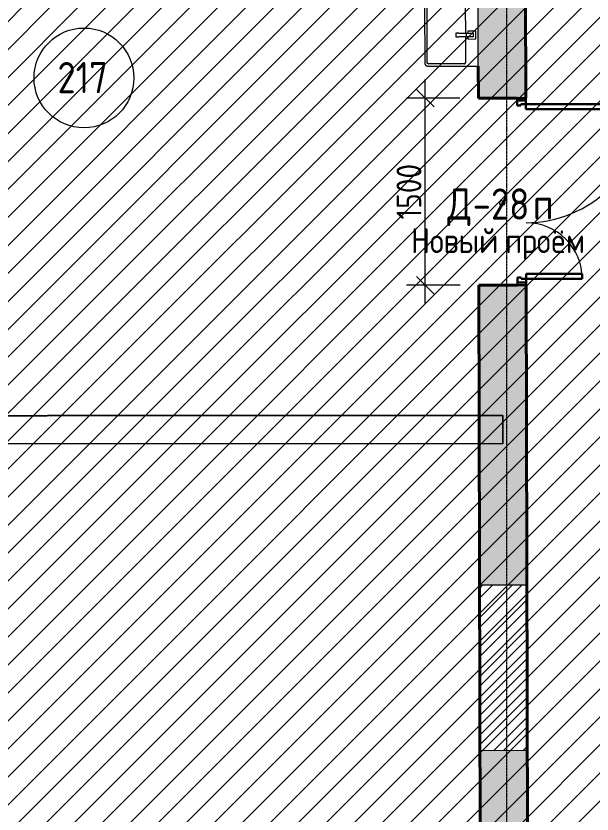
# Model space of a CAD drawing. Header units: millimetres. Extents: x -11886 to 379896, y -8130 to 47743.
# Drawn here: x 104763 to 109383, y 22019 to 28420 of the extents above; entities that cross this region are included whole.
import ezdxf

# ---------------------------------------------------------------- set-up
doc = ezdxf.new("R2010")
doc.units = ezdxf.units.MM
doc.linetypes.add('ADSK_Линия сетки', pattern=[25, 20, -2.5, 0, -2.5])
doc.linetypes.add('ADSK_Сверху', pattern=[4.5, 3, -1.5])
for name, color, linetype, lineweight, true_color in [('Двери', 5, 'Continuous', 18, 0x0000ff), ('Сантехника', 5, 'Continuous', 18, 0x0000ff), ('Стены внутренние', 5, 'Continuous', 18, 0x0000ff)]:
    doc.layers.add(name, color=color, linetype=linetype, lineweight=lineweight, true_color=true_color)
for name, color, linetype, lineweight in [('Каркас', 7, 'Continuous', 18), ('Марки дверей', 7, 'Continuous', 20), ('Марки помещений', 7, 'Continuous', 20), ('Оси', 7, 'Continuous', 9), ('Размеры', 7, 'Continuous', 9)]:
    doc.layers.add(name, color=color, linetype=linetype, lineweight=lineweight)
doc.styles.add('GOST Common_1', font='GOST_Common.ttf', dxfattribs={"width": 0.9, "height": 200})
doc.styles.add('GOST Common_2', font='GOST_Common.ttf', dxfattribs={"width": 0.9, "height": 250})
doc.dimstyles.new('ADSK_Основной_2_мм_Округление_до_1_мм', dxfattribs={"dimscale": 304.8, "dimtxt": 201.142999, "dimasz": 0.463911, "dimexe": 0.492126, "dimexo": 0.492126, "dimgap": 0.098425, "dimtad": 1, "dimdec": 0, "dimdsep": 46, "dimtxsty": 'GOST Common_1', "dimblk1": 'OBLIQUE', "dimblk2": 'OBLIQUE', "dimsah": 1, "dimcen": 0.09, "dimdle": 0.492126, "dimazin": 2, "dimtfac": 1, "dimtdec": 4, "dimtix": 1, "dimtmove": 0, "dimatfit": 3, "dimfxl": 1, "dimtvp": 1, "dimtolj": 1, "dimtzin": 0, "dimlwd": 20, "dimlwe": 20, "dimarcsym": 2})

# ---------------------------------------------------------------- blocks, each defined once
blk = doc.blocks.new('AC_Дверь_Двупольная - Д-28п 1500х2200h-2039725-02 План 2-го этажа маркировочный')
at = {"layer": 'Двери', "lineweight": 30}
for p, q in [((-700, 1140), (-660, 1140)), ((-700, 190), (-700, 1140)), ((-660, 1140), (-660, 190)), ((700, 640), (660, 640)), ((660, 640), (660, 190)), ((700, 190), (700, 640)), ((-750, 190), (-730, 190)), ((-750, 120), (-750, 190)), ((-730, 190), (-700, 190)), ((-730, 120), (-730, 190)), ((-730, 190), (-730, 120)), ((-660, 190), (-700, 190)), ((-700, 190), (-700, 150)), ((-700, 150), (-690, 150)), ((-690, 150), (-690, 120)), ((660, 190), (700, 190)), ((700, 150), (690, 150)), ((690, 150), (690, 120)), ((730, 190), (700, 190)), ((700, 190), (700, 150)), ((730, 120), (730, 190)), ((750, 190), (730, 190)), ((730, 190), (730, 120)), ((750, 120), (750, 190)), ((-730, 120), (-750, 120)), ((-690, 120), (-730, 120)), ((690, 120), (730, 120)), ((730, 120), (750, 120))]:
    blk.add_line(p, q, dxfattribs=at)
at = {"layer": 'Двери'}
for centre, radius, start, end in [((-700, 190), 950, 360, 90), ((700, 190), 450, 90, 180)]:
    blk.add_arc(centre, radius, start, end, dxfattribs=at)
blk = doc.blocks.new('Parametric_Porcelain_bathroom_sink_20774 - 500х430мм-2098792-02 План 2-го этажа маркировочный')
at = {"layer": 'Сантехника'}
for p, q in [((-125, 540), (-125, 140)), ((-105, 253.2), (-105, 540)), ((345, 570), (-95, 570)), ((-95, 550), (345, 550)), ((355, 540), (355, 253.2)), ((375, 140), (375, 540)), ((140, 319.1), (110, 319.1)), ((110, 319.1), (110, 296.1)), ((140, 319.1), (110, 319.1)), ((110, 236.5), (110, 296.1)), ((140, 296.1), (140, 319.1)), ((140, 296.1), (140, 236.5)), ((110, 243.2), (-95, 243.2)), ((93.2, 221.2), (93.2, 161.6)), ((110, 223.1), (95.1, 223.1)), ((110, 201.5), (110, 236.5)), ((140, 236.5), (110, 236.5)), ((110, 181.5), (110, 201.5)), ((345, 243.2), (140, 243.2)), ((140, 236.5), (140, 201.5)), ((154.6, 223.1), (140, 223.1)), ((140, 201.5), (140, 181.5)), ((156.5, 161.6), (156.5, 221.2)), ((-125, 140), (-120, 140)), ((-120, 140), (-115, 140)), ((-115, 140), (365, 140)), ((94.7, 160.1), (155, 160.1)), ((140, 181.5), (110, 181.5)), ((365, 140), (370, 140)), ((370, 140), (375, 140))]:
    blk.add_line(p, q, dxfattribs=at)
at = {"layer": 'Сантехника', "flags": 128}
for points in [[(-95, 570), (-96.2, 570), (-97.4, 569.9), (-98.6, 569.8), (-99.8, 569.6), (-101, 569.4), (-102.1, 569.1), (-103.3, 568.8), (-104.4, 568.5), (-105.6, 568.1), (-106.7, 567.6), (-107.8, 567.1), (-108.9, 566.6), (-109.9, 566), (-110.9, 565.4), (-111.9, 564.8), (-112.9, 564.1), (-113.9, 563.3), (-114.8, 562.6), (-115.7, 561.7), (-116.5, 560.9), (-117.3, 560), (-118.1, 559.1), (-118.9, 558.2), (-119.6, 557.2), (-120.2, 556.2), (-120.9, 555.2), (-121.5, 554.1), (-122, 553.1), (-122.5, 552), (-123, 550.9), (-123.4, 549.7), (-123.7, 548.6), (-124.1, 547.4), (-124.3, 546.3), (-124.6, 545.1), (-124.7, 543.9), (-124.9, 542.7), (-125, 541.5), (-125, 540.3), (-125, 540)], [(-105, 540), (-105, 540.4), (-105, 540.8), (-104.9, 541.2), (-104.9, 541.6), (-104.8, 542), (-104.7, 542.4), (-104.6, 542.8), (-104.5, 543.1), (-104.4, 543.5), (-104.2, 543.9), (-104, 544.3), (-103.9, 544.6), (-103.7, 545), (-103.5, 545.3), (-103.3, 545.6), (-103, 546), (-102.8, 546.3), (-102.5, 546.6), (-102.2, 546.9), (-102, 547.2), (-101.7, 547.4), (-101.4, 547.7), (-101.1, 548), (-100.7, 548.2), (-100.4, 548.4), (-100.1, 548.6), (-99.7, 548.8), (-99.4, 549), (-99, 549.2), (-98.6, 549.3), (-98.2, 549.5), (-97.9, 549.6), (-97.5, 549.7), (-97.1, 549.8), (-96.7, 549.9), (-96.3, 549.9), (-95.9, 550), (-95.5, 550), (-95.1, 550), (-95, 550)], [(-104.9, 541.3), (-105, 540.9), (-105, 540.5), (-105, 540.1), (-105, 540)], [(-101, 548), (-101.3, 547.8), (-101.6, 547.5), (-101.9, 547.2), (-102.2, 547), (-102.4, 546.7)], [(-95, 550), (-95.4, 550), (-95.8, 550), (-96.2, 549.9), (-96.6, 549.9)], [(375, 540), (375, 541.2), (374.9, 542.4), (374.8, 543.6), (374.6, 544.8), (374.4, 546), (374.1, 547.1), (373.8, 548.3), (373.5, 549.4), (373.1, 550.6), (372.6, 551.7), (372.1, 552.8), (371.6, 553.9), (371, 554.9), (370.4, 555.9), (369.8, 556.9), (369.1, 557.9), (368.3, 558.9), (367.6, 559.8), (366.7, 560.7), (365.9, 561.5), (365, 562.3), (364.1, 563.1), (363.2, 563.9), (362.2, 564.6), (361.2, 565.2), (360.2, 565.9), (359.1, 566.5), (358.1, 567), (357, 567.5), (355.9, 568), (354.7, 568.4), (353.6, 568.7), (352.4, 569.1), (351.3, 569.3), (350.1, 569.6), (348.9, 569.7), (347.7, 569.9), (346.5, 570), (345.3, 570), (345, 570)], [(346.3, 549.9), (345.9, 550), (345.5, 550), (345.1, 550), (345, 550)], [(345, 550), (345.4, 550), (345.8, 550), (346.2, 549.9), (346.6, 549.9), (347, 549.8), (347.4, 549.7), (347.8, 549.6), (348.1, 549.5), (348.5, 549.4), (348.9, 549.2), (349.3, 549), (349.6, 548.9), (350, 548.7), (350.3, 548.5), (350.6, 548.3), (351, 548), (351.3, 547.8), (351.6, 547.5), (351.9, 547.2), (352.2, 547), (352.4, 546.7), (352.7, 546.4), (353, 546.1), (353.2, 545.7), (353.4, 545.4), (353.6, 545.1), (353.8, 544.7), (354, 544.4), (354.2, 544), (354.3, 543.6), (354.5, 543.2), (354.6, 542.9), (354.7, 542.5), (354.8, 542.1), (354.9, 541.7), (354.9, 541.3), (355, 540.9), (355, 540.5), (355, 540.1), (355, 540)], [(353, 546), (352.8, 546.3), (352.5, 546.6), (352.2, 546.9), (352, 547.2), (351.7, 547.4)], [(355, 540), (355, 540.4), (355, 540.8), (354.9, 541.2), (354.9, 541.6)], [(-105, 253.2), (-105, 252.8), (-105, 252.4), (-104.9, 252), (-104.9, 251.6)], [(-95, 243.2), (-95.4, 243.2), (-95.8, 243.2), (-96.2, 243.2), (-96.6, 243.3), (-97, 243.4), (-97.4, 243.5), (-97.8, 243.6), (-98.1, 243.7), (-98.5, 243.8), (-98.9, 244), (-99.3, 244.1), (-99.6, 244.3), (-100, 244.5), (-100.3, 244.7), (-100.6, 244.9), (-101, 245.2), (-101.3, 245.4), (-101.6, 245.7), (-101.9, 245.9), (-102.2, 246.2), (-102.4, 246.5), (-102.7, 246.8), (-103, 247.1), (-103.2, 247.4), (-103.4, 247.8), (-103.6, 248.1), (-103.8, 248.5), (-104, 248.8), (-104.2, 249.2), (-104.3, 249.5), (-104.5, 249.9), (-104.6, 250.3), (-104.7, 250.7), (-104.8, 251.1), (-104.9, 251.5), (-104.9, 251.9), (-105, 252.3), (-105, 252.7), (-105, 253.1), (-105, 253.2)], [(-103, 247.2), (-102.8, 246.9), (-102.5, 246.6), (-102.2, 246.3), (-102, 246), (-101.7, 245.7)], [(-96.3, 243.3), (-95.9, 243.2), (-95.5, 243.2), (-95.1, 243.2), (-95, 243.2)], [(355, 253.2), (355, 252.8), (355, 252.4), (354.9, 252), (354.9, 251.6), (354.8, 251.2), (354.7, 250.8), (354.6, 250.4), (354.5, 250), (354.4, 249.6), (354.2, 249.3), (354, 248.9), (353.9, 248.6), (353.7, 248.2), (353.5, 247.9), (353.3, 247.5), (353, 247.2), (352.8, 246.9), (352.5, 246.6), (352.2, 246.3), (352, 246), (351.7, 245.7), (351.4, 245.5), (351.1, 245.2), (350.7, 245), (350.4, 244.8), (350.1, 244.5), (349.7, 244.4), (349.4, 244.2), (349, 244), (348.6, 243.9), (348.2, 243.7), (347.9, 243.6), (347.5, 243.5), (347.1, 243.4), (346.7, 243.3), (346.3, 243.3), (345.9, 243.2), (345.5, 243.2), (345.1, 243.2), (345, 243.2)], [(345, 243.2), (345.4, 243.2), (345.8, 243.2), (346.2, 243.2), (346.6, 243.3)], [(351, 245.2), (351.3, 245.4), (351.6, 245.7), (351.9, 245.9), (352.2, 246.2), (352.4, 246.5)], [(354.9, 251.9), (355, 252.3), (355, 252.7), (355, 253.1), (355, 253.2)]]:
    blk.add_lwpolyline(points, dxfattribs=at)
at = {"layer": 'Сантехника'}
for centre, radius, start, end in [((95.1, 221.2), 1.87, 90, 180), ((95.1, 221.2), 1.87, 120, 150), ((95.1, 221.2), 1.87, 120, 150), ((95.1, 221.2), 1.87, 120, 150), ((154.6, 221.2), 1.87, 0, 90), ((154.6, 221.2), 1.87, 30, 60), ((154.6, 221.2), 1.87, 30, 60), ((154.6, 221.2), 1.87, 30, 60), ((94.7, 161.6), 1.49, 180, 270), ((155, 161.6), 1.49, 270, 360)]:
    blk.add_arc(centre, radius, start, end, dxfattribs=at)
blk = doc.blocks.new('ADSK_Марка_Помещение_ОдноЗначение - Номер-247393-02 План 2-го этажа маркировочный')
at = {"layer": 'Марки помещений'}
blk.add_circle((0, 0), 4, dxfattribs=at)
blk = doc.blocks.new('ADSK_Марка_Дверь - Марка типа и комментарии-2020407-02 План 2-го этажа маркировочный')
at = {"layer": 'Марки дверей', "lineweight": 9}
blk.add_circle((0, 0), 0.2, dxfattribs=at)
blk = doc.blocks.new('_Oblique')
at = {"color": 0, "linetype": 'ByBlock', "lineweight": -2}
blk.add_line((-0.5, -0.5), (0.5, 0.5), dxfattribs=at)
blk = doc.blocks.new('*D1587')
at = {"layer": 'Defpoints', "color": 0, "transparency": 16777216}
for p in [(108045, 27760.2), (108471.4, 27760.2), (108474.9, 26260.2)]:
    blk.add_point(p, dxfattribs=at)
at = {"layer": 'Размеры', "color": 0, "lineweight": 20, "transparency": 16777216}
for p, q in [((108045, 26110.2), (108045, 27910.2)), ((108321.4, 27760.2), (107895, 27760.2)), ((108324.9, 26260.2), (107895, 26260.2))]:
    blk.add_line(p, q, dxfattribs=at)
at = {"layer": 'Размеры', "color": 0, "lineweight": 20, "transparency": 16777216, "xscale": 141.4, "yscale": 141.4, "zscale": 141.4}
for p, rotation in [((108045, 27760.2), 90), ((108045, 26260.2), 270)]:
    blk.add_blockref('_Oblique', p, dxfattribs=dict(at, rotation=rotation))
at = {"layer": 'Размеры', "color": 0, "lineweight": 20, "transparency": 16777216, "insert": (107915, 27010.2), "char_height": 200, "width": 560.473, "attachment_point": 5, "rotation": 90, "style": 'GOST Common_1'}
blk.add_mtext('\\A1;1500', dxfattribs=at)

msp = doc.modelspace()

# ---------------------------------------------------------------- hatches: boundary and pattern name
at = {"lineweight": 13, "true_color": 0x636466, "transparency": 33554559}
h = msp.add_hatch(dxfattribs=at)
h.set_pattern_fill('ANSI31', color=251, scale=50)
h.set_pattern_definition([(45, (108139.4, 85026.59), (-112.2532, 112.2532), [])])
h.paths.add_polyline_path([(112082.9, 43878.87), (101860.65, 43878.87), (101998.36, 8679.25), (108910.53, 8679.25), (108910.53, 12721.22), (111524.62, 12721.22), (111521.03, 13231.22), (111469.49, 21068.63), (112082.9, 21068.63)])
at = {"layer": 'Стены внутренние', "true_color": 0xc0c0c0}
h = msp.add_hatch(color=9, dxfattribs=at)
h.paths.add_polyline_path([(108732.15, 21070.99), (108866.82, 21070.99), (108863.46, 22528.13), (108483.46, 22527.25), (108486.82, 21070.99), (108670.69, 21070.99)])
h.paths.add_polyline_path([(108480.4, 23856.35), (108860.4, 23857.23), (108854.86, 26261.09), (108474.86, 26260.21), (108475.46, 25996.81)])
h.paths.add_polyline_path([(108471.4, 27760.21), (108851.4, 27761.09), (108836.53, 34211.51), (108456.53, 34210.64), (108470.81, 28016.04)])
h.paths.add_polyline_path([(108470.8, 28021.79), (108470.8, 28021.79), (108486.2, 28021.79)])
h.paths.add_polyline_path([(108453.08, 35710.63), (108833.07, 35711.51), (108830.26, 36931.18), (108450.26, 36932.89), (108452.91, 35781.99)])
at = {"layer": 'Стены внутренние', "lineweight": 9}
h = msp.add_hatch(dxfattribs=at)
h.set_pattern_fill('FP_2', color=256, style=0, pattern_type=2)
h.set_pattern_definition([(45, (108139.4, 150), (-117.8655, 117.8655), []), (45, (108217.98, 150), (-117.8655, 117.8655), [])])
h.paths.add_polyline_path([(108483.46, 22527.25), (108863.46, 22528.13), (108860.4, 23857.23), (108480.4, 23856.35), (108482.98, 22735.09)])

# ---------------------------------------------------------------- linework, layer by layer
at = {"layer": 'Каркас', "color": 253, "linetype": 'ADSK_Сверху', "true_color": 0xaaaaaa}
for p, q in [((108667.51, 25214.78), (102199.11, 25213.61)), ((108667.55, 24987.68), (108667.51, 25214.78)), ((108667.55, 24987.68), (102199.15, 24986.51))]:
    msp.add_line(p, q, dxfattribs=at)
at = {"layer": 'Каркас', "color": 253, "linetype": 'ADSK_Сверху', "true_color": 0xb2b2b2}
for p, q in [((102199.39, 25213.61), (108667.51, 25214.78)), ((108667.51, 25214.78), (108667.55, 24987.68)), ((108667.55, 24987.68), (102199.15, 24986.51))]:
    msp.add_line(p, q, dxfattribs=at)
at = {"layer": 'Оси', "linetype": 'ADSK_Линия сетки'}
msp.add_line((108699.31, -5917.65), (108699.31, 44571.85), dxfattribs=at)
at = {"layer": 'Стены внутренние', "color": 18, "lineweight": 40, "true_color": 0x000000}
for p, q in [((108851.4, 27761.09), (108836.53, 34211.51)), ((108470.81, 28016.96), (108471.4, 27760.21)), ((108471.4, 27760.21), (108781.4, 27760.92)), ((108784.86, 26260.93), (108474.86, 26260.21)), ((108474.86, 26260.21), (108486.82, 21070.99)), ((108866.82, 21070.99), (108854.86, 26261.09))]:
    msp.add_line(p, q, dxfattribs=at)
at = {"layer": 'Стены внутренние', "color": 18, "true_color": 0x000000}
for p, q in [((108480.4, 23856.35), (108860.4, 23857.23)), ((108863.46, 22528.13), (108483.46, 22527.25))]:
    msp.add_line(p, q, dxfattribs=at)

# ---------------------------------------------------------------- block references
at = {"layer": 'Двери', "rotation": 270.1320494497893}
msp.add_blockref('AC_Дверь_Двупольная - Д-28п 1500х2200h-2039725-02 План 2-го этажа маркировочный', (108663.13, 27010.65), dxfattribs=at)
at = {"layer": 'Марки дверей', "xscale": 99.99999999999993, "yscale": 99.99999999999993, "zscale": 99.99999999999993}
msp.add_blockref('ADSK_Марка_Дверь - Марка типа и комментарии-2020407-02 План 2-го этажа маркировочный', (108663.13, 26919.44), dxfattribs=at)
at = {"layer": 'Марки помещений', "xscale": 99.99999999999993, "yscale": 99.99999999999993, "zscale": 99.99999999999993}
msp.add_blockref('ADSK_Марка_Помещение_ОдноЗначение - Номер-247393-02 План 2-го этажа маркировочный', (105308.57, 27922.54), dxfattribs=at)
at = {"layer": 'Сантехника', "rotation": 90.13204944978935}
msp.add_blockref('Parametric_Porcelain_bathroom_sink_20774 - 500х430мм-2098792-02 План 2-го этажа маркировочный', (108610.52, 28142.11), dxfattribs=at)

# ---------------------------------------------------------------- texts
at = {"layer": 'Марки дверей', "lineweight": 9, "attachment_point": 1}
for s, insert, char_height, width, style in [('\\fGOST Common|b0|i0|c204|p34|;\\W.9;Д', (108223.3, 27036.45), 250, 245.3164, 'GOST Common_1'), ('-28', (108425.7, 27036.45), 250, 584.4302, 'GOST Common_1'), ('\\fGOST Common|b0|i0|c204|p34|;\\W.9;п', (108907.91, 27036.45), 250, 194.8101, 'GOST Common_1'), ('Новый', (107931.7, 26717.55), 200, 836.9617, 'GOST Common_2'), ('проём', (108687.74, 26717.55), 200, 815.3162, 'GOST Common_2')]:
    msp.add_mtext(s, dxfattribs=dict(at, insert=insert, char_height=char_height, width=width, style=style))
at = {"layer": 'Марки помещений', "lineweight": 9, "insert": (105096.16, 28050.26), "char_height": 250, "width": 526.7087, "attachment_point": 1, "style": 'GOST Common_1'}
msp.add_mtext('217', dxfattribs=at)

# ---------------------------------------------------------------- dimensions: what is measured, and where the dimension line sits
at = {"layer": 'Размеры', "lineweight": 20}
dim = msp.add_linear_dim(base=(108045.01, 27760.21), p1=(108474.86, 26260.21), p2=(108471.4, 27760.21), angle=90, dimstyle='ADSK_Основной_2_мм_Округление_до_1_мм', override={"dimpost": '<>', "dimfxl": 1500}, dxfattribs=at)
dim.commit()
dim.dimension.update_dxf_attribs({"geometry": '*D1587', "text_midpoint": (107915.01, 27010.21)})

doc.saveas('drawing.dxf')
